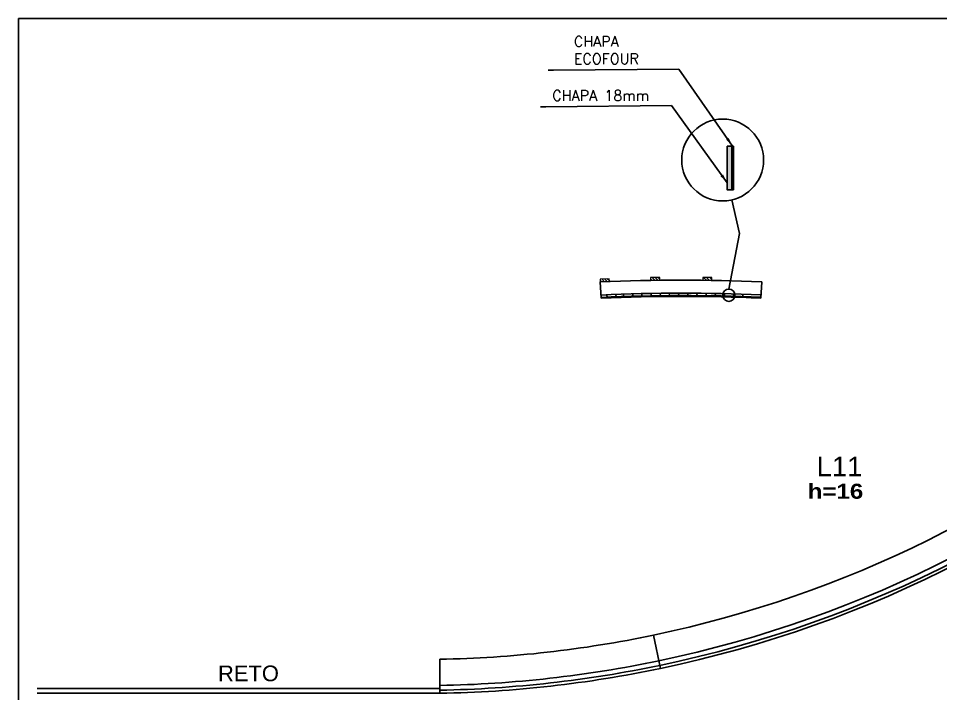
# Model space of a CAD drawing. Extents: x 1894 to 8661, y -614 to 3008.
# Drawn here: x 5896 to 6601, y 1313 to 1829 of the extents above; entities that cross this region are included whole.
import ezdxf
from ezdxf.enums import TextEntityAlignment as Align

# ---------------------------------------------------------------- set-up
doc = ezdxf.new("R2010")
doc.units = 0
for name, color, linetype in [('COTA', 241, 'Continuous'), ('Cota Seção (2x)', 4, 'Continuous'), ('MTH-FACE-VIGA', 7, 'Continuous'), ('MTH-TIT1-VIGA', 5, 'Continuous'), ('MTH-TXT-NEGRITO', 5, 'Continuous'), ('Painéis', 200, 'Continuous'), ('Romaneio', 10, 'Continuous')]:
    doc.layers.add(name, color=color, linetype=linetype)
doc.layers.add('Hachura', color=251, linetype='Continuous', lineweight=9)
doc.layers.add('Madeira', color=126, linetype='Continuous', lineweight=18)
doc.styles.add('ARIAL', font='arial.ttf')
doc.styles.add('COTA TECNICA', font='techl___.ttf', dxfattribs={"height": 10})
doc.styles.add('ROMANS', font='romans.shx')
doc.styles.add('TQS_ARIAL', font='arial.ttf')
doc.styles.add('TQS_ARIAL_BLACK', font='ariblk.ttf')
doc.dimstyles.new('PAINEL', dxfattribs={"dimtxt": 10, "dimasz": 3, "dimexe": 3, "dimexo": 3, "dimgap": 3, "dimtad": 1, "dimdec": 1, "dimzin": 12, "dimdsep": 46, "dimtxsty": 'COTA TECNICA', "dimblk1": 'OBLIQUE', "dimblk2": 'OBLIQUE', "dimsah": 1, "dimcen": 0.9, "dimclrd": 4, "dimclre": 4, "dimclrt": 240, "dimadec": 1, "dimazin": 3, "dimtfac": 1, "dimtdec": 1, "dimtmove": 0, "dimatfit": 3, "dimfxl": 1, "dimtolj": 1, "dimtzin": 12, "dimarcsym": 0})

# ---------------------------------------------------------------- blocks, each defined once
blk = doc.blocks.new('_Oblique')
at = {"color": 0, "linetype": 'ByBlock', "lineweight": -2}
blk.add_line((-0.5, -0.5), (0.5, 0.5), dxfattribs=at)

msp = doc.modelspace()

# ---------------------------------------------------------------- hatches: boundary and pattern name
at = {"layer": 'Hachura'}
h = msp.add_hatch(color=256, dxfattribs=at)
h.dxf.hatch_style = 1
h.paths.add_polyline_path([(6438.04, 1731.04), (6441.64, 1731.04), (6441.64, 1697.73), (6438.04, 1697.73)])
h = msp.add_hatch(dxfattribs=at)
h.set_pattern_fill('ANSI31', color=256, scale=0.5, angle=267.47985, style=0)
h.set_pattern_definition([(312.479846, (29189.652, -7604.787), (1.17080495, 1.07208769), [])])
h.paths.add_polyline_path([(6348.01, 1627.6), (6347.91, 1629.8), (6340.92, 1629.49), (6341.01, 1627.29)])
h = msp.add_hatch(dxfattribs=at)
h.set_pattern_fill('ANSI31', color=256, scale=0.5, angle=269.16676, style=0)
h.set_pattern_definition([(314.1667616, (29413.1425, -6934.4471), (1.13873744, 1.10608918), [])])
h.paths.add_polyline_path([(6386.5, 1628.59), (6386.47, 1630.79), (6379.47, 1630.69), (6379.5, 1628.49)])
h = msp.add_hatch(dxfattribs=at)
h.set_pattern_fill('ANSI31', color=256, scale=0.5, angle=270.81463, style=0)
h.set_pattern_definition([(315.81463, (29610.0927, -6273.5124), (1.10645896, 1.13837815), [])])
h.paths.add_polyline_path([(6426.34, 1628.5), (6426.37, 1630.7), (6419.37, 1630.8), (6419.34, 1628.6)])

# ---------------------------------------------------------------- linework, layer by layer
at = {"layer": 'COTA'}
msp.add_lwpolyline([(5896.41, 1828.71), (7278.35, 1828.71), (7278.35, 834.47), (5896.41, 834.47)], close=True, dxfattribs=at)
at = {"layer": 'Cota Seção (2x)', "color": 30, "true_color": 0xf26722}
for centre, radius in [((6434.63, 1720.49), 31.28), ((6439.35, 1617.12), 4.65)]:
    msp.add_circle(centre, radius, dxfattribs=at)
at = {"layer": 'Madeira'}
for points in [[(6348.01, 1627.6), (6347.91, 1629.8), (6340.92, 1629.49), (6341.01, 1627.29)], [(6386.5, 1628.59), (6386.47, 1630.79), (6379.47, 1630.69), (6379.5, 1628.49)], [(6426.34, 1628.5), (6426.37, 1630.7), (6419.37, 1630.8), (6419.34, 1628.6)]]:
    msp.add_lwpolyline(points, close=True, dxfattribs=at)
at = {"layer": 'MTH-FACE-VIGA', "linetype": 'Continuous'}
for p, q in [((6387.01, 1331.87), (6381.69, 1357.32)), ((6218.48, 1312.86), (6218.48, 1338.86))]:
    msp.add_line(p, q, dxfattribs=at)
for start, end in [(281.81836, 310.87977), (271.08375, 281.81836)]:
    msp.add_arc((6201.87, 2216.69), 877.98, start, end, dxfattribs=at)
at = {"layer": 'Painéis'}
for p, q in [((6341.01, 1627.29), (6341.82, 1614.92)), ((6464.43, 1627.34), (6463.88, 1614.95)), ((6345.97, 1617.5), (6346.28, 1615.71)), ((6353.03, 1617.78), (6353.33, 1615.99)), ((6358.91, 1617.98), (6358.83, 1616.18)), ((6365.93, 1618.19), (6365.85, 1616.38)), ((6372.94, 1618.36), (6372.86, 1616.56)), ((6379.96, 1618.5), (6379.88, 1616.69)), ((6386.97, 1618.6), (6386.89, 1616.8)), ((6393.98, 1618.66), (6393.9, 1616.86)), ((6400.98, 1618.69), (6400.9, 1616.89)), ((6407.99, 1618.68), (6407.91, 1616.88)), ((6415, 1618.64), (6414.92, 1616.84)), ((6422, 1618.56), (6421.92, 1616.76)), ((6429, 1618.45), (6428.92, 1616.65)), ((6436, 1618.3), (6435.92, 1616.5)), ((6443, 1618.12), (6442.92, 1616.32)), ((6450, 1617.9), (6449.92, 1616.1)), ((6218.48, 1316.46), (5910.79, 1316.46)), ((6218.48, 1312.86), (5910.79, 1312.86))]:
    msp.add_line(p, q, dxfattribs=at)
for points in [[(6438.04, 1731.04), (6441.64, 1731.04), (6441.64, 1697.73), (6438.04, 1697.73)], [(6441.64, 1731.04), (6442.84, 1731.04), (6442.84, 1697.73), (6441.64, 1697.73)]]:
    msp.add_lwpolyline(points, close=True, dxfattribs=at)
for centre, radius, start, end in [((6403.19, 242.29), 1386.4, 87.46827, 92.57036), ((6403.19, 242.29), 1376.4, 87.46827, 92.5618), ((6403.19, 242.29), 1374.6, 87.46827, 92.56025), ((6403.19, 242.29), 1374, 87.46827, 92.55973), ((6201.87, 2216.69), 897.98, 281.81836, 312.33287), ((6201.87, 2216.69), 901.58, 281.81836, 312.58341), ((6201.87, 2216.69), 903.98, 281.81836, 312.74867), ((6201.87, 2216.69), 897.98, 271.05538, 281.81836), ((6201.87, 2216.69), 901.58, 271.05538, 281.81836), ((6201.87, 2216.69), 903.98, 271.05257, 281.81836)]:
    msp.add_arc(centre, radius, start, end, dxfattribs=at)

# ---------------------------------------------------------------- texts
at = {"color": 240, "char_height": 8, "attachment_point": 7, "style": 'ROMANS'}
for s, insert in [('\\A1;CHAPA  \\PECOFOUR', (6320.9, 1793.8)), ('\\A1;CHAPA 18mm', (6304.41, 1765.85))]:
    msp.add_mtext(s, dxfattribs=dict(at, insert=insert))
at = {"layer": 'MTH-TIT1-VIGA', "linetype": 'Continuous', "style": 'TQS_ARIAL'}
msp.add_text('L11', height=15, dxfattribs=at).set_placement((6506.41, 1478.76))
at = {"layer": 'MTH-TXT-NEGRITO', "color": 3, "linetype": 'Continuous', "style": 'TQS_ARIAL_BLACK'}
msp.add_text('h=16', height=11.5, dxfattribs=at).set_placement((6499.62, 1461.58))
at = {"layer": 'Romaneio', "color": 255, "linetype": 'ByBlock', "style": 'ARIAL'}
msp.add_text('RETO', height=12, dxfattribs=at).set_placement((6072.2, 1328.12), align=Align.MIDDLE_CENTER)

# ---------------------------------------------------------------- leaders
at = {"annotation_type": 0, "has_hookline": 1, "hookline_direction": 1}
for points in [[(6442.24, 1731.04), (6401.18, 1790.01), (6305.24, 1789.16)], [(6438.04, 1703.08), (6395.45, 1762.06), (6299.51, 1761.2)]]:
    msp.add_leader(points, dimstyle='PAINEL', override={"dimasz": 7}, dxfattribs=at)
at = {"layer": 'Painéis', "linetype": 'ByBlock'}
msp.add_leader([(6439.35, 1621.77), (6447.49, 1664.45), (6441.63, 1690)], dimstyle='PAINEL', override={"dimgap": 3, "dimtad": 0}, dxfattribs=at)

doc.saveas('drawing.dxf')
